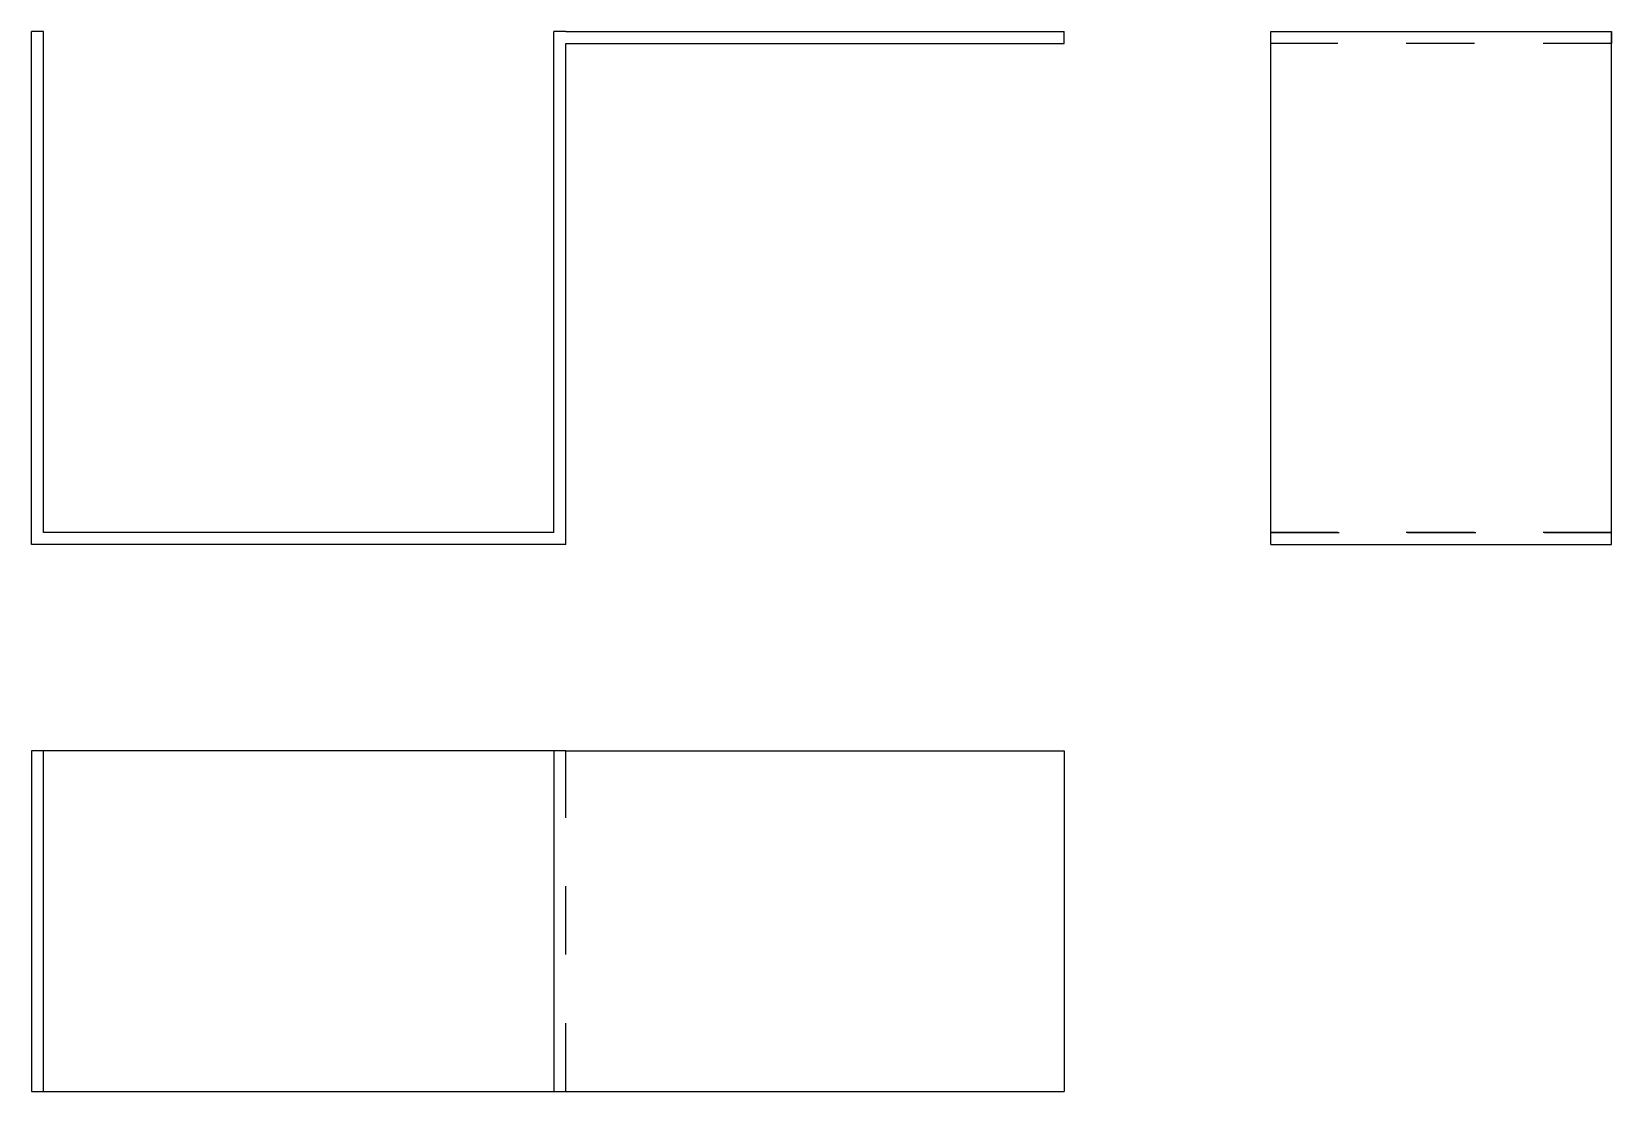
# Model space of a CAD drawing. Extents: x 0 to 2.31, y 0 to 1.55.
import ezdxf

# ---------------------------------------------------------------- set-up
doc = ezdxf.new("R2010")
doc.units = 0
doc.linetypes.add('HIDDEN', pattern=[0.075489, 0.050351, -0.025138])
for name, color, linetype in [('FRONT', 7, 'CONTINUOUS'), ('LEFT', 7, 'CONTINUOUS'), ('LEFT_HID', 7, 'HIDDEN'), ('TOP', 7, 'CONTINUOUS'), ('TOP_HID', 7, 'HIDDEN')]:
    doc.layers.add(name, color=color, linetype=linetype)

msp = doc.modelspace()

# ---------------------------------------------------------------- linework, layer by layer
at = {"layer": 'FRONT'}
for p, q in [((0, 0.817578), (0, 1.55)), ((0.017578, 1.55), (0, 1.55)), ((0.017578, 0.817578), (0.017578, 1.55)), ((0.78125, 1.55), (0.763672, 1.55)), ((0.763672, 1.532422), (0.763672, 1.55)), ((0.78125, 1.55), (1.509766, 1.55)), ((1.509766, 1.532422), (1.509766, 1.55)), ((0.763672, 0.817578), (0.763672, 1.532422)), ((0.78125, 0.817578), (0.78125, 1.532422)), ((0.78125, 1.532422), (1.509766, 1.532422)), ((0, 0.8), (0, 0.817578)), ((0.763672, 0.817578), (0.017578, 0.817578)), ((0.78125, 0.8), (0.78125, 0.817578)), ((0.78125, 0.8), (0, 0.8))]:
    msp.add_line(p, q, dxfattribs=at)
at = {"layer": 'LEFT'}
for p, q in [((1.811719, 0.817578), (1.811719, 1.55)), ((1.811719, 1.55), (2.309766, 1.55)), ((2.309766, 0.817578), (2.309766, 1.55)), ((1.811719, 0.8), (1.811719, 0.817578)), ((2.309766, 0.8), (2.309766, 0.817578)), ((1.811719, 0.8), (2.309766, 0.8))]:
    msp.add_line(p, q, dxfattribs=at)
at = {"layer": 'LEFT_HID', "linetype": 'HIDDEN'}
for p, q in [((1.811719, 1.532422), (1.811719, 1.55)), ((1.811719, 1.532422), (1.811719, 1.55)), ((1.811719, 1.532422), (1.811719, 1.55)), ((2.309766, 1.532422), (2.309766, 1.55)), ((2.309766, 1.532422), (2.309766, 1.55)), ((2.309766, 1.55), (2.309766, 1.532422)), ((2.309766, 1.532422), (1.811719, 1.532422)), ((1.811719, 0.817578), (1.811719, 1.532422)), ((1.811719, 0.817578), (1.811719, 1.532422)), ((2.309766, 1.532422), (1.811719, 1.532422)), ((2.309766, 0.817578), (2.309766, 1.532422)), ((2.309766, 0.817578), (2.309766, 1.532422)), ((1.811719, 0.817578), (2.309766, 0.817578)), ((2.309766, 0.817578), (1.811719, 0.817578))]:
    msp.add_line(p, q, dxfattribs=at)
at = {"layer": 'TOP'}
for p, q in [((0, 0.498047), (0, 0)), ((0.017578, 0.498047), (0, 0.498047)), ((0.763672, 0.498047), (0.017578, 0.498047)), ((0.017578, 0), (0.017578, 0.498047)), ((0.78125, 0.498047), (0.763672, 0.498047)), ((0.763672, 0.498047), (0.763672, 0)), ((0.78125, 0.498047), (1.509766, 0.498047)), ((1.509766, 0.498047), (1.509766, 0)), ((0, 0), (0.017578, 0)), ((0.017578, 0), (0.763672, 0)), ((0.763672, 0), (0.78125, 0)), ((0.78125, 0), (1.509766, 0))]:
    msp.add_line(p, q, dxfattribs=at)
at = {"layer": 'TOP_HID', "linetype": 'HIDDEN'}
for p, q in [((0.78125, 0.498047), (0, 0.498047)), ((0.78125, 0), (0.78125, 0.498047)), ((0.78125, 0), (0.78125, 0.498047)), ((0.78125, 0), (0.78125, 0.498047)), ((0, 0), (0.78125, 0))]:
    msp.add_line(p, q, dxfattribs=at)

doc.saveas('drawing.dxf')
